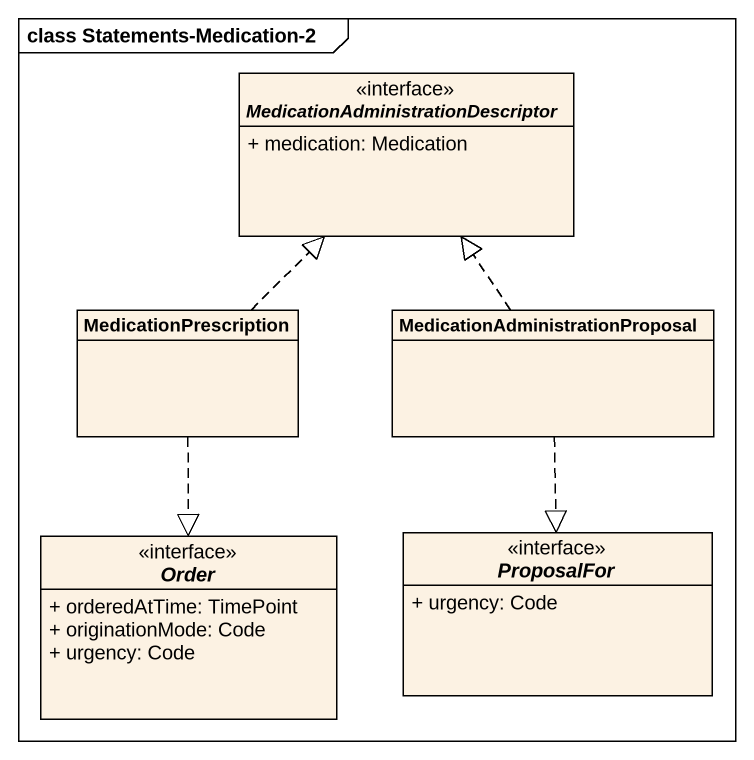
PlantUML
@startuml
mainframe class Statements-Medication-2
hide circle
hide empty members
skinparam classAttributeIconSize 0
interface "MedicationAdministrationDescriptor" as MedicationAdministrationDesc {
  + medication: Medication
}
class MedicationPrescription
class "MedicationAdministrationProposal" as MedicationAdministrationProp
interface Order {
  + orderedAtTime: TimePoint
  + originationMode: Code
  + urgency: Code
}
interface ProposalFor {
  + urgency: Code
}
MedicationPrescription .up.|> MedicationAdministrationDesc
MedicationPrescription ..|> Order
MedicationAdministrationProp .up.|> MedicationAdministrationDesc
MedicationAdministrationProp ..|> ProposalFor
@enduml
